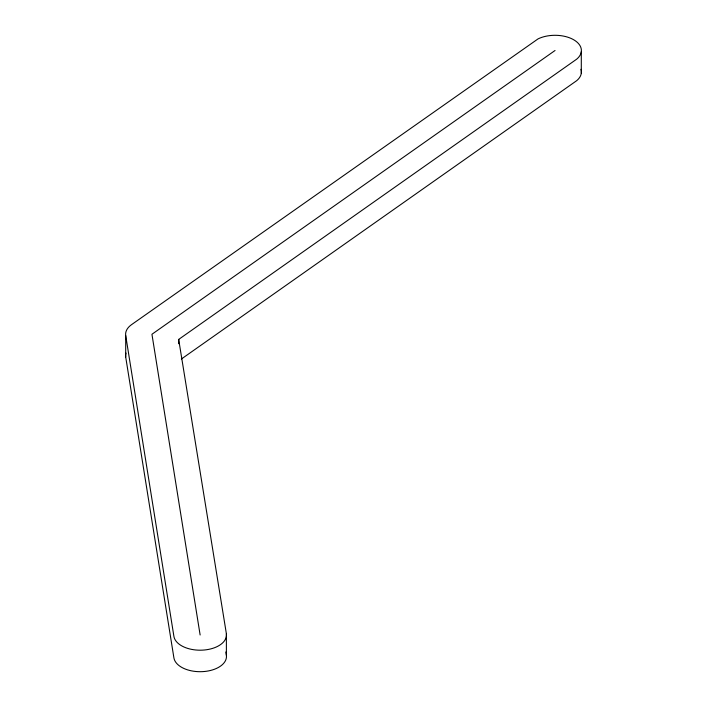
<?xml version="1.0" encoding="UTF-8"?>
<svg xmlns="http://www.w3.org/2000/svg" width="707" height="707" viewBox="0 0 707 707"><rect width="100%" height="100%" fill="white"/><g stroke="black" fill="none" stroke-linecap="round" stroke-linejoin="round"><path stroke-width="1.06" d="M555.048 50.497L151.943 334.261L200.134 634.992M178.685 339.422L576.673 59.176A26.336 15.209 0 0 0 572.776 39.256A26.336 15.209 0 0 0 538.054 38.885L131.811 324.46A26.336 15.209 0 0 0 125.705 335.551L125.705 357.053L173.887 657.74A26.336 15.209 0 0 0 202.29 671.65A26.336 15.209 0 0 0 226.381 655.248L226.381 633.746L178.685 339.422L178.685 343.717M181.39 359.015L576.673 80.686A26.336 15.209 0 0 0 580.968 69.313M225.851 651.978L226.381 655.248M125.705 335.551L173.887 636.238A26.336 15.209 0 0 0 202.29 650.148A26.336 15.209 0 0 0 226.381 633.746M581.295 51.77L581.295 73.281M125.705 357.053A26.336 15.209 0 0 1 126.023 353.093"/></g></svg>
